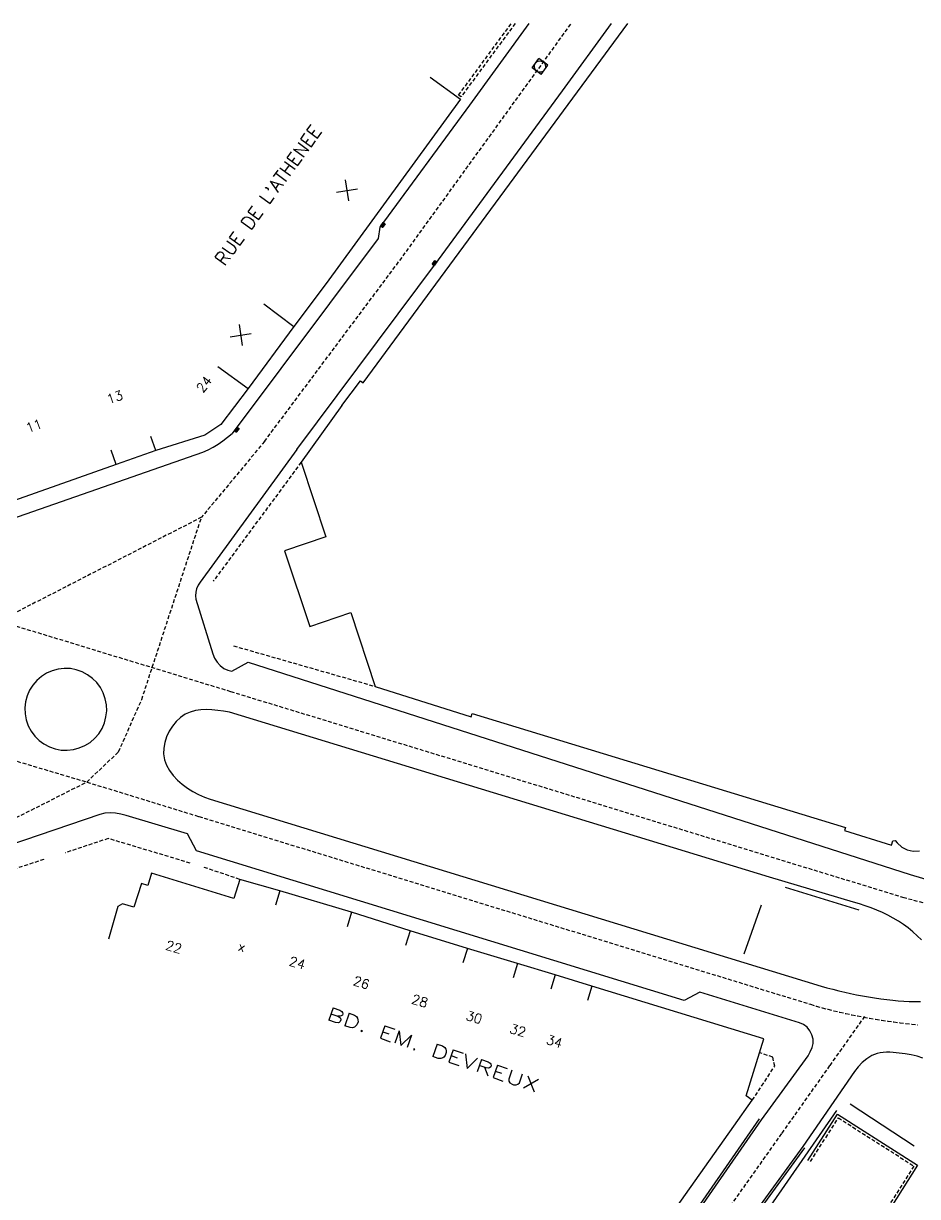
# Model space of a CAD drawing. Header units: millimetres. Extents: x 154999 to 156001, y 121000 to 122001.
# Drawn here: x 155725.7 to 155844.4, y 121844.2 to 122000 of the extents above; entities that cross this region are included whole.
import ezdxf
from ezdxf.enums import TextEntityAlignment as Align

# ---------------------------------------------------------------- set-up
doc = ezdxf.new("R2010")
doc.units = ezdxf.units.MM
doc.linetypes.add('DASHED', pattern=[0.75, 0.5, -0.25])
doc.layers.get('0').update_dxf_attribs({"linetype": 'CONTINUOUS'})
for name, color, linetype in [('W0001', 6, 'DASHED'), ('W0008', 7, 'CONTINUOUS'), ('W0100', 7, 'CONTINUOUS'), ('W0112', 1, 'DASHED'), ('W0310', 3, 'CONTINUOUS'), ('W0322', 7, 'CONTINUOUS'), ('W0334', 7, 'CONTINUOUS'), ('W0400', 7, 'CONTINUOUS'), ('W0420', 7, 'CONTINUOUS'), ('W0989', 7, 'CONTINUOUS'), ('W0991', 7, 'CONTINUOUS'), ('W1102', 7, 'CONTINUOUS')]:
    doc.layers.add(name, color=color, linetype=linetype)
doc.styles.get("Standard").update_dxf_attribs({"font": 'romans.shx', "width": 0.85})

# ---------------------------------------------------------------- blocks, each defined once
blk = doc.blocks.new('t991o')
at = {"color": 0, "linetype": 'Continuous'}
for p, q in [((-1, 1), (1, -1)), ((-1, -1), (1, 1))]:
    blk.add_line(p, q, dxfattribs=at)
blk = doc.blocks.new('T420')
for p, q in [((0.75, 0.75), (-0.75, 0.75)), ((-0.75, 0.75), (-0.75, -0.75)), ((0.75, 0.75), (0.75, -0.75)), ((0.75, -0.75), (-0.75, -0.75))]:
    blk.add_line(p, q)
blk.add_ellipse((0, 0), major_axis=(-0.53, 0.53), ratio=1, start_param=3.926991, end_param=10.210176)
blk = doc.blocks.new('T400')
for p, q in [((-0.15, 0.3), (0.15, 0.3)), ((-0.15, -0.25), (-0.15, 0.3)), ((-0.15, 0.15), (0.15, 0.15)), ((-0.15, 0), (0.15, 0)), ((0.15, 0.3), (0.15, -0.25)), ((-0.15, -0.15), (0.15, -0.15)), ((-0.15, -0.25), (-0.15, -0.3)), ((-0.15, -0.3), (0.15, -0.3)), ((0.15, -0.3), (0.15, -0.25))]:
    blk.add_line(p, q)

msp = doc.modelspace()

# ---------------------------------------------------------------- linework, layer by layer
at = {"layer": 'W0001'}
for p, q in [((155757.66, 121944.48), (155749.29, 121934.4)), ((155749.29, 121934.4), (155722.38, 121920.59)), ((155741.36, 121910.21), (155749.29, 121934.4)), ((155753.18, 121911.23), (155703.84, 121926.27)), ((155842.61, 121883.84), (155753.18, 121911.23)), ((155738.29, 121903.25), (155741.36, 121910.21)), ((155707.54, 121907.11), (155734.06, 121899.23)), ((155734.06, 121899.23), (155738.29, 121903.25)), ((155718.66, 121891.45), (155734.06, 121899.23)), ((155734.06, 121899.23), (155748.94, 121894.65)), ((155748.94, 121894.65), (155830.15, 121869.7)), ((155875.55, 121875.06), (155842.61, 121883.84)), ((155830.15, 121869.7), (155830.92, 121869.46)), ((155830.92, 121869.46), (155831.7, 121869.25)), ((155831.7, 121869.25), (155832.48, 121869.04)), ((155832.48, 121869.04), (155833.26, 121868.84)), ((155832.76, 121861.57), (155837.52, 121868.29)), ((155833.26, 121868.84), (155834.05, 121868.65)), ((155834.05, 121868.65), (155834.84, 121868.48)), ((155834.84, 121868.48), (155835.63, 121868.31)), ((155835.63, 121868.31), (155836.42, 121868.15)), ((155836.42, 121868.15), (155837.22, 121868)), ((155837.22, 121868), (155838.01, 121867.86)), ((155838.01, 121867.86), (155838.81, 121867.72)), ((155838.81, 121867.72), (155839.61, 121867.6)), ((155839.61, 121867.6), (155840.41, 121867.48)), ((155840.41, 121867.48), (155841.22, 121867.37)), ((155841.22, 121867.37), (155842.02, 121867.26)), ((155842.02, 121867.26), (155842.82, 121867.16)), ((155842.82, 121867.16), (155843.63, 121867.06)), ((155843.63, 121867.06), (155844.43, 121866.97)), ((155826.39, 121852.58), (155832.76, 121861.57))]:
    msp.add_line(p, q, dxfattribs=at)
at = {"layer": 'W0001', "flags": 128}
msp.add_lwpolyline([(155757.66, 121944.48), (155775.99, 121969.01), (155798.4, 122000)], dxfattribs=at)
at = {"layer": 'W0001'}
msp.add_lwpolyline([(155756.4, 121707.62), (155738.71, 121724.51), (155760.97, 121759.58), (155785.79, 121794.94), (155810.03, 121829.46), (155826.39, 121852.58)], dxfattribs=at)
at = {"layer": 'W0008'}
for p, q in [((155752.13, 121944.56), (155752.75, 121945.05)), ((155752.75, 121945.05), (155753.35, 121945.54)), ((155761.96, 121943.42), (155749.1, 121925.76)), ((155749.49, 121943.05), (155750.19, 121943.34)), ((155750.19, 121943.34), (155750.86, 121943.7)), ((155750.86, 121943.7), (155751.51, 121944.11)), ((155751.51, 121944.11), (155752.13, 121944.56)), ((155709.18, 121928.98), (155749.49, 121943.05)), ((155748.53, 121924.45), (155748.49, 121923.98)), ((155748.65, 121924.91), (155748.53, 121924.45)), ((155748.85, 121925.36), (155748.65, 121924.91)), ((155749.1, 121925.76), (155748.85, 121925.36)), ((155748.49, 121923.98), (155748.56, 121923.52)), ((155748.56, 121923.52), (155750.81, 121916.25)), ((155750.81, 121916.25), (155751.04, 121915.69)), ((155751.04, 121915.69), (155751.36, 121915.16)), ((155751.36, 121915.16), (155751.76, 121914.69)), ((155753.34, 121913.95), (155755.5, 121915.15)), ((155755.5, 121915.15), (155843.38, 121886.94)), ((155728.73, 121913.69), (155728.04, 121913.26)), ((155729.47, 121914.02), (155728.73, 121913.69)), ((155730.26, 121914.23), (155729.47, 121914.02)), ((155731.06, 121914.32), (155730.26, 121914.23)), ((155731.88, 121914.29), (155731.06, 121914.32)), ((155732.67, 121914.14), (155731.88, 121914.29)), ((155733.44, 121913.87), (155732.67, 121914.14)), ((155734.16, 121913.49), (155733.44, 121913.87)), ((155734.81, 121913), (155734.16, 121913.49)), ((155751.76, 121914.69), (155752.24, 121914.32)), ((155752.24, 121914.32), (155752.78, 121914.1)), ((155752.78, 121914.1), (155753.34, 121913.95)), ((155726.89, 121912.11), (155726.46, 121911.42)), ((155727.42, 121912.73), (155726.89, 121912.11)), ((155728.04, 121913.26), (155727.42, 121912.73)), ((155735.39, 121912.43), (155734.81, 121913)), ((155735.87, 121911.78), (155735.39, 121912.43)), ((155726.13, 121910.68), (155725.92, 121909.89)), ((155726.46, 121911.42), (155726.13, 121910.68)), ((155736.25, 121911.06), (155735.87, 121911.78)), ((155736.52, 121910.29), (155736.25, 121911.06)), ((155725.92, 121909.89), (155725.83, 121909.08)), ((155725.83, 121909.08), (155725.86, 121908.27)), ((155736.67, 121909.49), (155736.52, 121910.29)), ((155736.7, 121908.68), (155736.67, 121909.49)), ((155749.19, 121908.82), (155748.48, 121908.72)), ((155749.93, 121908.85), (155749.19, 121908.82)), ((155750.68, 121908.82), (155749.93, 121908.85)), ((155751.45, 121908.74), (155750.68, 121908.82)), ((155725.86, 121908.27), (155726.01, 121907.47)), ((155726.01, 121907.47), (155726.28, 121906.71)), ((155736.4, 121907.09), (155736.61, 121907.87)), ((155736.61, 121907.87), (155736.7, 121908.68)), ((155745.94, 121907.28), (155745.43, 121906.67)), ((155746.51, 121907.81), (155745.94, 121907.28)), ((155747.14, 121908.23), (155746.51, 121907.81)), ((155747.79, 121908.53), (155747.14, 121908.23)), ((155748.48, 121908.72), (155747.79, 121908.53)), ((155752.23, 121908.63), (155751.45, 121908.74)), ((155753.02, 121908.51), (155752.23, 121908.63)), ((155824.72, 121886.6), (155753.02, 121908.51)), ((155726.28, 121906.71), (155726.66, 121905.99)), ((155726.66, 121905.99), (155727.14, 121905.33)), ((155735.64, 121905.65), (155736.08, 121906.34)), ((155736.08, 121906.34), (155736.4, 121907.09)), ((155745, 121905.99), (155744.65, 121905.25)), ((155745.43, 121906.67), (155745, 121905.99)), ((155727.14, 121905.33), (155727.72, 121904.76)), ((155727.72, 121904.76), (155728.37, 121904.28)), ((155728.37, 121904.28), (155729.09, 121903.9)), ((155733.81, 121904.07), (155734.5, 121904.5)), ((155734.5, 121904.5), (155735.11, 121905.04)), ((155735.11, 121905.04), (155735.64, 121905.65)), ((155744.41, 121904.49), (155744.27, 121903.72)), ((155744.65, 121905.25), (155744.41, 121904.49)), ((155729.09, 121903.9), (155729.86, 121903.63)), ((155729.86, 121903.63), (155730.66, 121903.48)), ((155730.66, 121903.48), (155731.47, 121903.45)), ((155731.47, 121903.45), (155732.28, 121903.54)), ((155732.28, 121903.54), (155733.06, 121903.75)), ((155733.06, 121903.75), (155733.81, 121904.07)), ((155744.27, 121903.72), (155744.26, 121902.96)), ((155744.26, 121902.96), (155744.39, 121902.19)), ((155744.39, 121902.19), (155744.66, 121901.46)), ((155744.66, 121901.46), (155745.04, 121900.76)), ((155745.04, 121900.76), (155745.52, 121900.1)), ((155745.52, 121900.1), (155746.09, 121899.49)), ((155746.09, 121899.49), (155746.73, 121898.93)), ((155746.73, 121898.93), (155747.42, 121898.41)), ((155747.42, 121898.41), (155748.15, 121897.96)), ((155748.15, 121897.96), (155748.91, 121897.56)), ((155748.91, 121897.56), (155749.67, 121897.23)), ((155749.67, 121897.23), (155750.43, 121896.97)), ((155750.43, 121896.97), (155831.57, 121872.13)), ((155735.8, 121894.91), (155723.71, 121890.8)), ((155736.47, 121895.07), (155735.8, 121894.91)), ((155737.18, 121895.13), (155736.47, 121895.07)), ((155737.89, 121895.09), (155737.18, 121895.13)), ((155738.6, 121894.98), (155737.89, 121895.09)), ((155739.28, 121894.8), (155738.6, 121894.98)), ((155747.45, 121892.33), (155739.28, 121894.8)), ((155748.65, 121890.1), (155747.45, 121892.33)), ((155813.37, 121870.2), (155748.65, 121890.1)), ((155835.88, 121883.27), (155824.72, 121886.6)), ((155843.38, 121886.94), (155849.19, 121885.23)), ((155836.65, 121883.04), (155835.88, 121883.27)), ((155837.43, 121882.78), (155836.65, 121883.04)), ((155838.2, 121882.5), (155837.43, 121882.78)), ((155838.96, 121882.21), (155838.2, 121882.5)), ((155839.71, 121881.88), (155838.96, 121882.21)), ((155840.44, 121881.54), (155839.71, 121881.88)), ((155841.15, 121881.16), (155840.44, 121881.54)), ((155841.84, 121880.75), (155841.15, 121881.16)), ((155842.49, 121880.31), (155841.84, 121880.75)), ((155843.12, 121879.84), (155842.49, 121880.31)), ((155843.74, 121879.33), (155843.12, 121879.84)), ((155844.33, 121878.8), (155843.74, 121879.33)), ((155844.9, 121878.25), (155844.33, 121878.8)), ((155831.57, 121872.13), (155832.35, 121871.9)), ((155832.35, 121871.9), (155833.13, 121871.69)), ((155833.13, 121871.69), (155833.91, 121871.49)), ((155833.91, 121871.49), (155834.7, 121871.3)), ((155815.46, 121871.33), (155813.37, 121870.2)), ((155828.72, 121867.26), (155815.46, 121871.33)), ((155834.7, 121871.3), (155835.49, 121871.12)), ((155835.49, 121871.12), (155836.28, 121870.96)), ((155836.28, 121870.96), (155837.08, 121870.81)), ((155837.08, 121870.81), (155837.87, 121870.68)), ((155837.87, 121870.68), (155838.67, 121870.55)), ((155838.67, 121870.55), (155839.48, 121870.44)), ((155839.48, 121870.44), (155840.28, 121870.34)), ((155840.28, 121870.34), (155841.09, 121870.25)), ((155841.09, 121870.25), (155841.82, 121870.18)), ((155841.82, 121870.18), (155842.55, 121870.12)), ((155842.55, 121870.12), (155843.28, 121870.08)), ((155843.28, 121870.08), (155844.01, 121870.07)), ((155844.01, 121870.07), (155844.75, 121870.09)), ((155829.24, 121867.02), (155828.72, 121867.26)), ((155829.71, 121866.65), (155829.24, 121867.02)), ((155830.09, 121866.18), (155829.71, 121866.65)), ((155830.36, 121865.65), (155830.09, 121866.18)), ((155830.51, 121865.09), (155830.36, 121865.65)), ((155830.14, 121863.39), (155830.38, 121863.94)), ((155830.38, 121863.94), (155830.51, 121864.51)), ((155830.51, 121864.51), (155830.51, 121865.09)), ((155823.65, 121854.33), (155829.51, 121862.38)), ((155829.51, 121862.38), (155829.84, 121862.87)), ((155829.84, 121862.87), (155830.14, 121863.39)), ((155837.63, 121862.47), (155837.03, 121861.96)), ((155838.29, 121862.88), (155837.63, 121862.47)), ((155839, 121863.16), (155838.29, 121862.88)), ((155839.41, 121863.26), (155839, 121863.16)), ((155839.83, 121863.31), (155839.41, 121863.26)), ((155840.26, 121863.33), (155839.83, 121863.31)), ((155840.7, 121863.32), (155840.26, 121863.33)), ((155841.14, 121863.3), (155840.7, 121863.32)), ((155841.94, 121863.23), (155841.14, 121863.3)), ((155842.75, 121863.12), (155841.94, 121863.23)), ((155843.54, 121862.98), (155842.75, 121863.12)), ((155844.33, 121862.79), (155843.54, 121862.98)), ((155845.09, 121862.55), (155844.33, 121862.79)), ((155836.01, 121860.76), (155829.13, 121850.82)), ((155836.49, 121861.38), (155836.01, 121860.76)), ((155837.03, 121861.96), (155836.49, 121861.38))]:
    msp.add_line(p, q, dxfattribs=at)
msp.add_lwpolyline([(155792.78, 122000), (155784.87, 121989.15), (155772.99, 121972.93), (155772.73, 121971.45), (155753.35, 121945.54)], dxfattribs=at)
for points in [[(155761.96, 121943.42), (155780.75, 121968.58), (155797.21, 121991.06), (155803.75, 122000, -0.364219)], [(155650.26, 121786.24), (155671.32, 121766.12), (155690.34, 121747.9), (155722.56, 121716.96), (155723.1, 121716.75), (155723.4, 121717.07), (155724.31, 121716.27), (155725.14, 121715.91), (155725.08, 121715.61, -0.055191), (155729.37, 121714.3, -0.097276), (155731.5, 121712.84), (155742.97, 121701.84, 0.413976), (155747.87, 121702.15), (155748.91, 121703.34, 0.394066), (155748.8, 121710.72), (155734.84, 121724.04), (155758.47, 121761.25), (155783.32, 121796.67), (155807.57, 121831.19), (155811.32, 121836.55), (155812.56, 121838.31), (155823.65, 121854.33)], [(155829.13, 121850.82), (155813.77, 121829.67), (155813.32, 121829.02), (155788.87, 121794.09), (155763.94, 121758.59), (155743.92, 121730.24, 0.122066), (155742.88, 121727.71, 0.256838), (155744.64, 121723.01), (155752.26, 121715.75, 0.377743), (155759.2, 121716.48), (155759.91, 121717.46), (155761.05, 121719.08, -0.107019), (155769.4, 121726.35), (155784.31, 121733.17, 0.031873), (155801.31, 121742.16), (155837.58, 121764.78, -0.022625), (155855.17, 121774.4), (155866.45, 121779.87), (155872.36, 121782.73), (155872.22, 121783), (155883.41, 121788.42), (155941.52, 121816.87), (155981.77, 121836.28)]]:
    msp.add_lwpolyline(points, format="xyb", dxfattribs=at)
at = {"layer": 'W0100'}
for points in [[(155767.94, 121949.25), (155770.42, 121952.53), (155770.77, 121952.27), (155805.92, 122000)], [(155779.66, 121992.87), (155783.7, 121989.93), (155765.85, 121965.46), (155761.54, 121959.75), (155755.48, 121951.49), (155751.85, 121946.72)], [(155723.89, 121719.5), (155725.98, 121719.66), (155733.12, 121730.01), (155736.47, 121734.81), (155739.89, 121739.51), (155743.52, 121744.85), (155747.61, 121750.7), (155750.56, 121754.82), (155754.36, 121760.29), (155757.36, 121764.46), (155762.47, 121771.78), (155765.3, 121775.82), (155768.18, 121779.91), (155771.06, 121783.99), (155773.91, 121788.06), (155776.68, 121792.02), (155780.06, 121796.88), (155783.52, 121801.86), (155788.04, 121808.24), (155791.16, 121812.83), (155794.23, 121817.2), (155799.45, 121824.45), (155820, 121853.49)]]:
    msp.add_lwpolyline(points, dxfattribs=at)
at = {"layer": 'W0112'}
for p, q in [((155762.53, 121941.71), (155750.86, 121925.92)), ((155753.54, 121917.32), (155772.34, 121911.93)), ((155736.91, 121891.72), (155731.18, 121889.82)), ((155747.79, 121888.46), (155736.91, 121891.72)), ((155728.35, 121888.94), (155722.61, 121887.09)), ((155754.39, 121886.3), (155749.56, 121887.91)), ((155825.15, 121862.67), (155823.43, 121863.27)), ((155825.41, 121861.47), (155825.15, 121862.67)), ((155822.43, 121856.95), (155825.41, 121861.47)), ((155830.16, 121848.81), (155833.86, 121854.61)), ((155833.86, 121854.61), (155843.9, 121848.21)), ((155843.9, 121848.21), (155838.58, 121839.87))]:
    msp.add_line(p, q, dxfattribs=at)
for points in [[(155783.44, 121990.48), (155790.43, 122000)], [(155790.93, 122000), (155783.76, 121990.25), (155783.44, 121990.48)]]:
    msp.add_lwpolyline(points, dxfattribs=at)
at = {"layer": 'W0310'}
for p, q in [((155826.79, 121885.27), (155836.6, 121882.27)), ((155823.61, 121882.86), (155821.3, 121876.34)), ((155843.92, 121850.84), (155835.44, 121856.42))]:
    msp.add_line(p, q, dxfattribs=at)
at = {"layer": 'W0322'}
for p, q in [((155829.8, 121848.94), (155833.76, 121855.09)), ((155833.76, 121855.09), (155844.36, 121848.34)), ((155844.36, 121848.34), (155838.72, 121839.38))]:
    msp.add_line(p, q, dxfattribs=at)
at = {"layer": 'W0334'}
for points in [[(155725.14, 121715.91, -0.055191), (155729.49, 121714.58, -0.097112), (155731.72, 121713.05), (155743.17, 121702.06, 0.413368), (155747.64, 121702.35), (155748.68, 121703.54, 0.393836), (155748.59, 121710.5), (155734.46, 121723.99), (155758.22, 121761.42), (155783.08, 121796.84), (155807.32, 121831.36), (155811.12, 121836.78), (155812.31, 121838.48), (155823.4, 121854.5)], [(155829.38, 121850.64), (155814.01, 121829.49), (155813.54, 121828.81), (155789.12, 121793.92), (155764.18, 121758.41), (155744.17, 121730.07, 0.122185), (155743.18, 121727.66, 0.257236), (155744.84, 121723.23), (155752.45, 121715.98, 0.375551), (155758.97, 121716.67), (155759.67, 121717.63), (155760.8, 121719.26, -0.107172), (155769.27, 121726.62), (155784.19, 121733.44, 0.031873), (155801.16, 121742.41), (155837.43, 121765.03, -0.022628), (155855.04, 121774.67), (155866.32, 121780.14), (155872.22, 121783)]]:
    msp.add_lwpolyline(points, format="xyb", dxfattribs=at)
msp.add_lwpolyline([(155833.63, 121855.59), (155824.81, 121842.88), (155808.3, 121819.36), (155768.16, 121762.09), (155772.14, 121759.06)], dxfattribs=at)
at = {"layer": 'W1102'}
for p, q in [((155757.55, 121962.76), (155761.54, 121959.75)), ((155751.45, 121954.45), (155755.48, 121951.49)), ((155767.94, 121949.25), (155762.53, 121941.71)), ((155751.85, 121946.72), (155749.73, 121945.32)), ((155743.23, 121943.26), (155742.57, 121945.15)), ((155749.73, 121945.32), (155743.23, 121943.26)), ((155737.94, 121941.41), (155737.28, 121943.3)), ((155743.23, 121943.26), (155737.94, 121941.41)), ((155762.53, 121941.71), (155765.8, 121931.78)), ((155737.94, 121941.41), (155721.83, 121935.69)), ((155765.8, 121931.78), (155760.3, 121929.92)), ((155760.3, 121929.92), (155763.69, 121919.89)), ((155763.69, 121919.89), (155769.11, 121921.73)), ((155769.11, 121921.73), (155772.34, 121911.92)), ((155772.34, 121911.92), (155785.08, 121907.91)), ((155785.08, 121907.91), (155785.22, 121908.34)), ((155785.22, 121908.34), (155834.82, 121893.2)), ((155834.82, 121893.2), (155834.69, 121892.77)), ((155834.69, 121892.77), (155840.91, 121890.82)), ((155840.91, 121890.82), (155841.1, 121891.43)), ((155841.1, 121891.43), (155841.4, 121891.47)), ((155841.4, 121891.47), (155841.65, 121891.13)), ((155841.65, 121891.13), (155842.27, 121890.58)), ((155842.27, 121890.58), (155843.01, 121890.21)), ((155843.01, 121890.21), (155843.81, 121890.04)), ((155843.81, 121890.04), (155844.63, 121890.08)), ((155742.65, 121887.12), (155742.15, 121885.5)), ((155753.6, 121883.74), (155742.65, 121887.12)), ((155741.31, 121885.77), (155740.3, 121882.6)), ((155742.15, 121885.5), (155741.31, 121885.77)), ((155754.39, 121886.3), (155753.6, 121883.74)), ((155759.69, 121884.76), (155754.39, 121886.3)), ((155759.69, 121884.76), (155759.1, 121882.85)), ((155769.21, 121881.92), (155759.69, 121884.76)), ((155738.19, 121882.68), (155736.93, 121878.37)), ((155738.81, 121883.03), (155738.19, 121882.68)), ((155740.3, 121882.6), (155738.81, 121883.03)), ((155769.21, 121881.92), (155768.62, 121880.01)), ((155776.98, 121879.45), (155769.21, 121881.92)), ((155776.98, 121879.45), (155776.4, 121877.53)), ((155784.6, 121877.1), (155776.98, 121879.45)), ((155784.6, 121877.1), (155784.01, 121875.19)), ((155791.24, 121875.13), (155784.6, 121877.1)), ((155791.24, 121875.13), (155790.66, 121873.22)), ((155796.25, 121873.63), (155791.24, 121875.13)), ((155796.25, 121873.63), (155795.66, 121871.72)), ((155801.13, 121872.11), (155796.25, 121873.63)), ((155801.13, 121872.11), (155800.55, 121870.2)), ((155823.97, 121865.11), (155801.13, 121872.11)), ((155821.63, 121857.53), (155823.97, 121865.11)), ((155822.43, 121856.95), (155821.63, 121857.53)), ((155820, 121853.49), (155822.43, 121856.95))]:
    msp.add_line(p, q, dxfattribs=at)

# ---------------------------------------------------------------- block references
at = {"layer": 'W0400'}
for p, rotation in [((155773.38, 121973.25), 323.8045884322539), ((155780.24, 121968.16), 323.8045884322539), ((155753.98, 121946.02), 323.812550477607)]:
    msp.add_blockref('T400', p, dxfattribs=dict(at, rotation=rotation))
at = {"layer": 'W0420', "rotation": 233.583877914488}
msp.add_blockref('T420', (155794.24, 121994.28), dxfattribs=at)
at = {"layer": 'W0991'}
for p, rotation in [((155768.6, 121977.82), 323.7178358026481), ((155754.5, 121958.6), 323.7099453798481)]:
    msp.add_blockref('t991o', p, dxfattribs=dict(at, rotation=rotation))

# ---------------------------------------------------------------- texts
at = {"layer": 'W0989'}
msp.add_text("RUE DE L'ATHENEE", height=1.75, rotation=54.1255, dxfattribs=at).set_placement((155758.16, 121977.21), align=Align.MIDDLE)
at = {"layer": 'W0989', "width": 1.42661}
msp.add_text('BD. EM. DEVREUX', height=1.75, rotation=340.7471, dxfattribs=at).set_placement((155780.06, 121863.67), align=Align.MIDDLE)
at = {"layer": 'W0991'}
for s, rotation, p in [('24', 52.7087, (155749.63, 121952.07)), ('13', 19.3064, (155737.78, 121950.36)), ('11', 19.5477, (155727.04, 121946.56)), ('22', 342.8606, (155745.62, 121877.31)), ('x', 343.7894, (155754.67, 121877.37)), ('24', 343.3796, (155762.02, 121875.2)), ('26', 342.3426, (155770.52, 121872.58)), ('28', 342.9004, (155778.29, 121870.15)), ('30', 343.458, (155785.5, 121867.97)), ('32', 343.3692, (155791.31, 121866.24)), ('34', 342.6871, (155796.16, 121864.76))]:
    msp.add_text(s, height=1.25, rotation=rotation, dxfattribs=at).set_placement(p, align=Align.MIDDLE)

doc.saveas('drawing.dxf')
